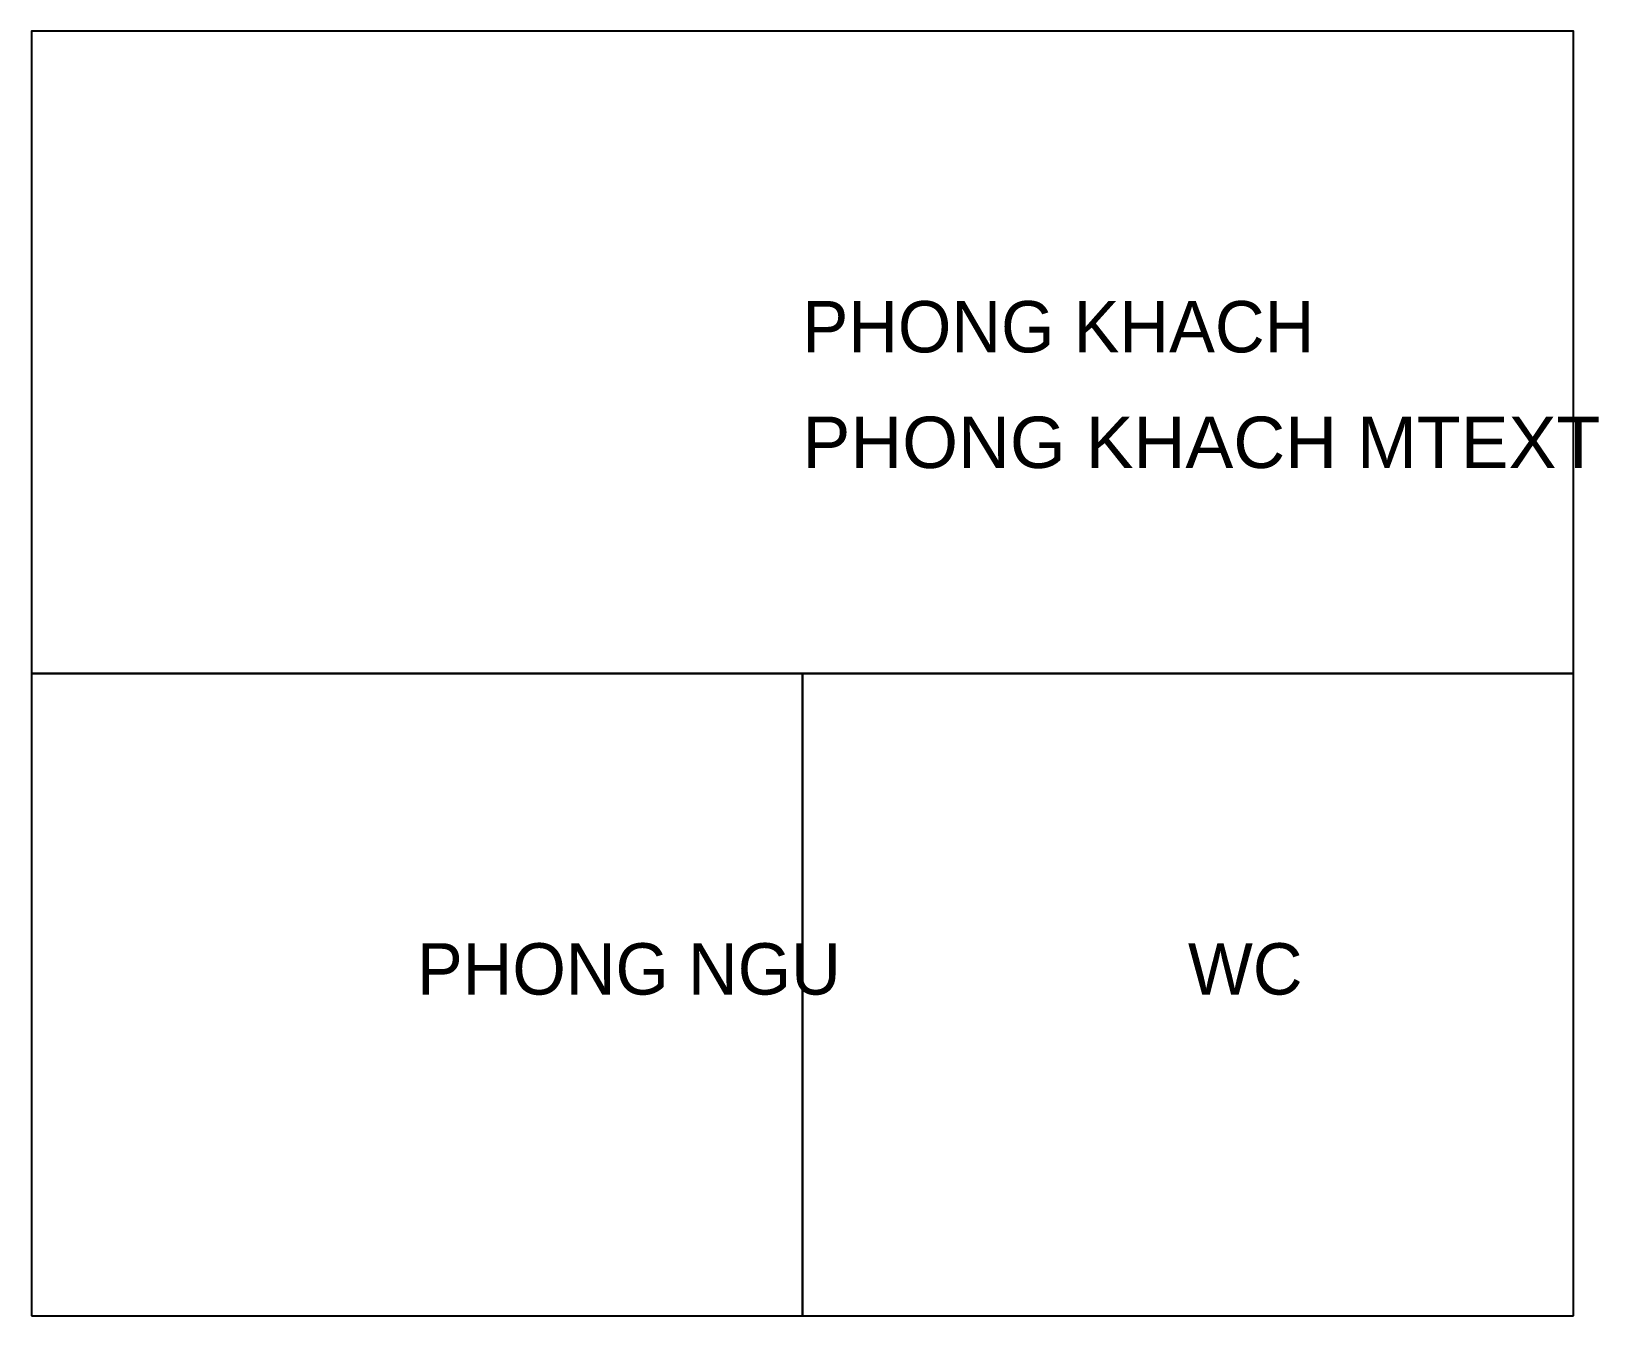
# Model space of a CAD drawing. Header units: millimetres. Extents: x 0 to 6098, y 0 to 5000.
import ezdxf

# ---------------------------------------------------------------- set-up
doc = ezdxf.new("R2010")
doc.units = ezdxf.units.MM
for name, color, linetype in [('OTHER', 3, 'Continuous'), ('TEXT_LAYER', 2, 'Continuous'), ('TUONG', 7, 'Continuous')]:
    doc.layers.add(name, color=color, linetype=linetype)

msp = doc.modelspace()

# ---------------------------------------------------------------- linework, layer by layer
at = {"layer": 'OTHER'}
msp.add_line((0, 0), (1000, 0), dxfattribs=at)
at = {"layer": 'TUONG'}
for p, q in [((3000, 2500), (0, 2500)), ((0, 2500), (0, 0)), ((3000, 0), (3000, 2500)), ((6000, 2500), (3000, 2500)), ((3000, 2500), (3000, 0)), ((6000, 0), (6000, 2500)), ((0, 0), (3000, 0)), ((3000, 0), (6000, 0))]:
    msp.add_line(p, q, dxfattribs=at)
msp.add_lwpolyline([(0, 2500), (6000, 2500), (6000, 5000), (0, 5000)], close=True, dxfattribs=at)

# ---------------------------------------------------------------- texts
at = {"layer": 'TEXT_LAYER'}
for s, p in [('PHONG KHACH', (3000, 3750)), ('PHONG NGU', (1500, 1250)), ('WC', (4500, 1250))]:
    msp.add_text(s, height=200, dxfattribs=at).set_placement(p)
at = {"layer": 'TEXT_LAYER', "insert": (3000, 3500), "char_height": 200, "attachment_point": 1}
msp.add_mtext('{\\fArial|b0|i0|c0|p34;PHONG KHACH MTEXT}', dxfattribs=at)

doc.saveas('drawing.dxf')
